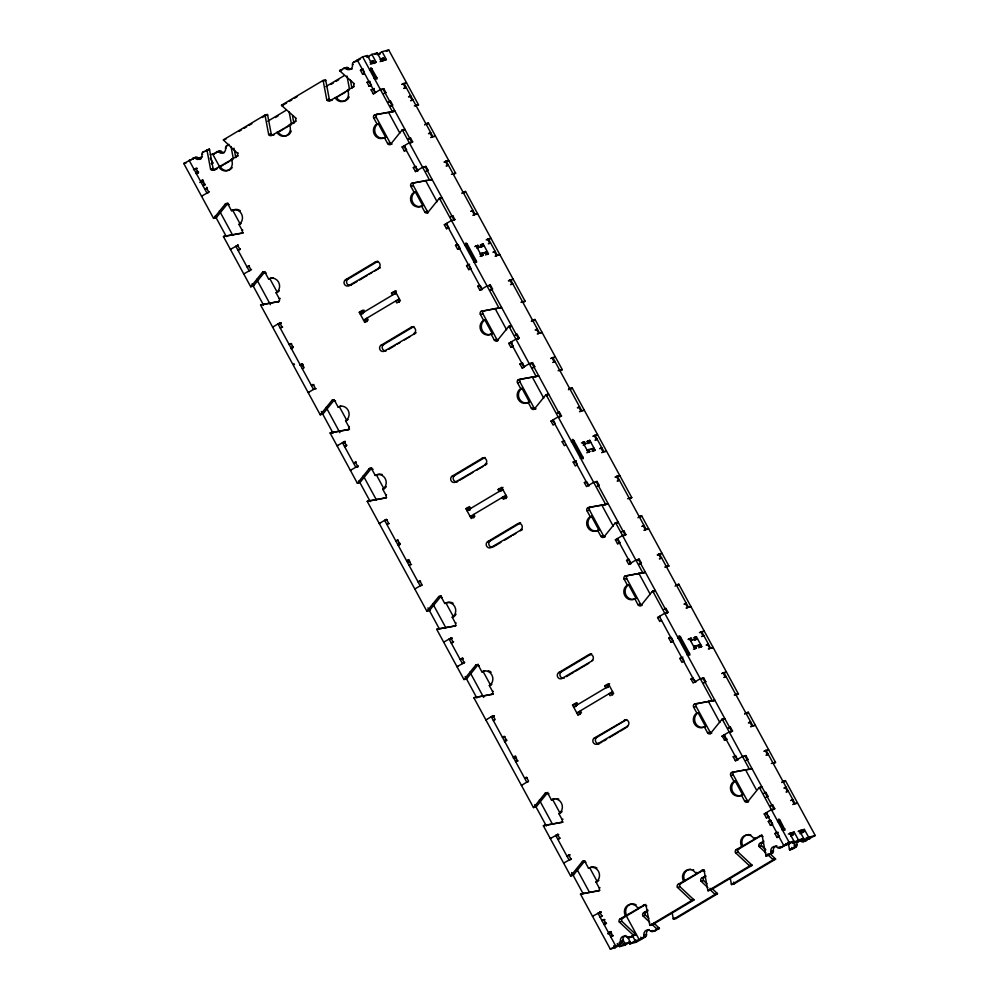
<?xml version="1.0" encoding="UTF-8"?>
<svg xmlns="http://www.w3.org/2000/svg" width="999" height="999" viewBox="0 0 999 999"><rect width="100%" height="100%" fill="white"/><g stroke="black" fill="none" stroke-linecap="round" stroke-linejoin="round"><path stroke-width="1.5" d="M201.149 158.791A4.495 4.146 75.2 0 1 197.827 157.667A2.248 2.073 75.2 0 0 195.429 157.367L183.766 163.486L213.574 218.369A2.248 2.073 75.2 0 0 214.036 217.982L225.424 203.871L227.635 203.284M213.574 218.369L216.096 217.707A2.248 2.073 75.2 0 0 216.558 217.32L227.947 203.209M250.699 286.75A2.248 2.073 75.2 0 0 251.161 286.363L262.55 272.252L265.072 271.591L253.684 285.702A2.248 2.073 75.2 0 1 253.222 286.089L250.699 286.75L223.464 236.601A2.248 2.073 75.2 0 1 224.026 236.376L242.857 232.854M376.685 114.398L374.475 114.985A2.248 2.073 75.2 0 0 373.751 118.019L376.96 123.901A7.855 7.243 75.2 0 0 374.425 134.515A7.855 7.243 75.2 0 0 384.415 137.65L387.624 143.544A2.248 2.073 75.2 0 0 390.472 144.443L401.86 130.332A2.248 2.073 75.2 0 1 402.335 129.945L404.857 129.271A2.248 2.073 75.2 0 0 404.383 129.658L403.671 130.544M424.7 125.012L425.412 124.126A2.248 2.073 75.2 0 1 425.886 123.739L428.409 123.077L455.631 173.214A2.248 2.073 75.2 0 1 455.082 173.439L451.473 174.301M427.222 124.338L427.934 123.464A2.248 2.073 75.2 0 1 428.409 123.077M416.308 182.317L411.6 183.366A2.248 2.073 75.2 0 0 410.889 186.388L414.086 192.283A7.855 7.243 75.2 0 0 411.551 202.897A7.855 7.243 75.2 0 0 421.553 206.031L424.75 211.925A2.248 2.073 75.2 0 0 427.597 212.824L438.986 198.701A2.248 2.073 75.2 0 1 439.46 198.314L441.983 197.652A2.248 2.073 75.2 0 0 441.521 198.039L440.809 198.926M461.838 193.381L462.549 192.507A2.248 2.073 75.2 0 1 463.012 192.12L465.534 191.446L525.137 301.236A2.248 2.073 75.2 0 1 524.587 301.461L520.979 302.31M464.36 192.72L465.072 191.833A2.248 2.073 75.2 0 1 465.534 191.446M279.183 301.536L261.151 304.757A2.248 2.073 75.2 0 0 260.589 304.982L320.204 414.76A2.248 2.073 75.2 0 0 320.667 414.373L332.055 400.262L334.103 399.725M320.204 414.76L322.727 414.098A2.248 2.073 75.2 0 0 323.189 413.711L333.866 400.474M349.488 429.245L330.657 432.767A2.248 2.073 75.2 0 0 330.095 432.992L357.33 483.141A2.248 2.073 75.2 0 0 357.792 482.754L369.18 468.643L371.553 468.019M357.33 483.141L359.852 482.48A2.248 2.073 75.2 0 0 360.314 482.092L371.715 467.982M492.332 309.19L481.106 311.376A2.248 2.073 75.2 0 0 480.394 314.41L483.591 320.292A7.855 7.243 75.2 0 0 481.056 330.906A7.855 7.243 75.2 0 0 491.046 334.041L494.255 339.935A2.248 2.073 75.2 0 0 497.102 340.834L508.491 326.723A2.248 2.073 75.2 0 1 508.966 326.336L511.488 325.662A2.248 2.073 75.2 0 0 511.026 326.061L510.302 326.935M531.331 321.403L532.055 320.517A2.248 2.073 75.2 0 1 532.517 320.13L535.039 319.468L562.262 369.618A2.248 2.073 75.2 0 1 561.713 369.83L558.104 370.691M533.866 320.729L534.577 319.855A2.248 2.073 75.2 0 1 535.039 319.468M520.604 379.133L518.244 379.757A2.248 2.073 75.2 0 0 517.519 382.779L520.716 388.673A7.855 7.243 75.2 0 0 518.181 399.288A7.855 7.243 75.2 0 0 528.184 402.422L531.381 408.316A2.248 2.073 75.2 0 0 534.228 409.215L545.629 395.104A2.248 2.073 75.2 0 1 546.091 394.717L548.613 394.043A2.248 2.073 75.2 0 0 548.151 394.43L546.728 396.203M568.468 389.772L569.18 388.898A2.248 2.073 75.2 0 1 569.642 388.511L572.165 387.849L631.768 497.627A2.248 2.073 75.2 0 1 631.218 497.852L627.609 498.701M570.991 389.111L571.703 388.236A2.248 2.073 75.2 0 1 572.165 387.849M386.126 497.852L367.782 501.148A2.248 2.073 75.2 0 0 367.232 501.373L426.835 611.151A2.248 2.073 75.2 0 0 427.297 610.764L438.686 596.653L441.058 596.028M426.835 611.151L429.358 610.489A2.248 2.073 75.2 0 0 429.82 610.102L441.221 595.991M456.118 625.636L437.287 629.17A2.248 2.073 75.2 0 0 436.738 629.382L463.961 679.532A2.248 2.073 75.2 0 0 464.423 679.145L475.824 665.034L478.022 664.447M463.961 679.532L466.483 678.87A2.248 2.073 75.2 0 0 466.945 678.483L478.346 664.372M591.358 506.918L587.749 507.767A2.248 2.073 75.2 0 0 587.025 510.801L590.222 516.695A7.855 7.243 75.2 0 0 587.687 527.297A7.855 7.243 75.2 0 0 597.689 530.432L600.886 536.326A2.248 2.073 75.2 0 0 603.733 537.225L615.134 523.114A2.248 2.073 75.2 0 1 615.596 522.727L618.119 522.065A2.248 2.073 75.2 0 0 617.657 522.452L616.945 523.326M637.974 517.794L638.686 516.908A2.248 2.073 75.2 0 1 639.148 516.52L641.67 515.859L668.905 566.008A2.248 2.073 75.2 0 1 668.343 566.233L664.735 567.082M640.496 517.12L641.208 516.246A2.248 2.073 75.2 0 1 641.67 515.859M636.088 573.95L624.875 576.148A2.248 2.073 75.2 0 0 624.15 579.183L627.347 585.064A7.855 7.243 75.2 0 0 624.825 595.679A7.855 7.243 75.2 0 0 634.815 598.813L638.011 604.707A2.248 2.073 75.2 0 0 640.871 605.606L652.26 591.495A2.248 2.073 75.2 0 1 652.722 591.108L655.244 590.434A2.248 2.073 75.2 0 0 654.782 590.821L654.07 591.708M675.099 586.176L675.811 585.289A2.248 2.073 75.2 0 1 676.273 584.902L678.796 584.24L738.411 694.018A2.248 2.073 75.2 0 1 737.849 694.243L734.24 695.092M677.622 585.501L678.333 584.627A2.248 2.073 75.2 0 1 678.796 584.24M493.069 694.155L474.413 697.539A2.248 2.073 75.2 0 0 473.863 697.764L533.466 807.554A2.248 2.073 75.2 0 0 533.928 807.167L545.329 793.044L546.59 792.719M533.466 807.554L535.988 806.88A2.248 2.073 75.2 0 0 536.451 806.493L547.852 792.382M570.591 875.923A2.248 2.073 75.2 0 0 571.066 875.536L582.454 861.425L584.977 860.763L573.588 874.874A2.248 2.073 75.2 0 1 573.114 875.261L570.591 875.923L543.369 825.786A2.248 2.073 75.2 0 1 543.918 825.561L562.749 822.027M701.248 702.734L694.38 704.158A2.248 2.073 75.2 0 0 693.656 707.192L696.852 713.086A7.855 7.243 75.2 0 0 694.33 723.688A7.855 7.243 75.2 0 0 704.32 726.835L707.517 732.717A2.248 2.073 75.2 0 0 710.376 733.616L721.765 719.505A2.248 2.073 75.2 0 1 722.227 719.118L724.75 718.456A2.248 2.073 75.2 0 0 724.287 718.843L723.576 719.717M744.605 714.185L745.316 713.298A2.248 2.073 75.2 0 1 745.778 712.911L748.301 712.25L775.536 762.399A2.248 2.073 75.2 0 1 774.974 762.624L771.365 763.473M747.127 713.523L747.839 712.637A2.248 2.073 75.2 0 1 748.301 712.25M735.114 771.678L731.505 772.539A2.248 2.073 75.2 0 0 730.781 775.574L733.978 781.455A7.855 7.243 75.2 0 0 731.455 792.07A7.855 7.243 75.2 0 0 741.445 795.204L744.642 801.098A2.248 2.073 75.2 0 0 747.502 801.997L758.89 787.886A2.248 2.073 75.2 0 1 759.352 787.499L761.875 786.825A2.248 2.073 75.2 0 0 761.413 787.224L760.701 788.099M781.73 782.567L782.442 781.68A2.248 2.073 75.2 0 1 782.904 781.293L785.426 780.631L815.234 835.514L803.571 841.633A2.248 2.073 75.2 0 1 801.173 841.333A4.495 4.146 75.2 0 0 799.799 840.459M784.252 781.892L784.964 781.018A2.248 2.073 75.2 0 1 785.426 780.631M192.907 158.029A2.248 2.073 75.2 0 1 195.305 158.341A4.495 4.146 75.2 0 0 202.048 154.308A2.248 2.073 75.2 0 1 203.022 151.998L209.315 149.088A2.248 2.073 75.2 0 1 209.553 149.688L213.087 168.494A2.248 2.073 75.2 0 0 215.21 169.655M238.187 152.959L237.4 153.159L223.776 140.359A2.248 2.073 75.2 0 1 223.401 139.848L264.897 115.097L267.42 114.435A2.248 2.073 75.2 0 1 267.645 115.047L271.191 133.854A2.248 2.073 75.2 0 0 274.051 134.753L271.528 135.414A2.248 2.073 75.2 0 1 268.669 134.515L265.122 115.709A2.248 2.073 75.2 0 0 264.897 115.097M296.129 118.344L281.88 105.719A2.248 2.073 75.2 0 1 281.506 105.195L323.002 80.457L325.524 79.783A2.248 2.073 75.2 0 1 325.749 80.395L329.295 99.201A2.248 2.073 75.2 0 0 332.143 100.1L329.62 100.762A2.248 2.073 75.2 0 1 326.773 99.863L323.226 81.056A2.248 2.073 75.2 0 0 323.002 80.457M354.233 83.704L339.985 71.066A2.248 2.073 75.2 0 1 339.598 70.554L345.891 67.632A2.248 2.073 75.2 0 1 348.289 67.944A4.495 4.146 75.2 0 0 352.247 68.919M343.369 68.307A2.248 2.073 75.2 0 1 345.766 68.606A4.495 4.146 75.2 0 0 352.51 64.585A2.248 2.073 75.2 0 1 353.496 62.263L362.625 56.818L367.395 55.557L371.665 63.424L373.339 62.974L372.277 61.014L370.267 62.213M192.133 159.34L193.307 158.629M193.781 158.354L195.429 157.367M205.544 151.336L206.256 150.911M207.193 150.35L209.315 149.088M238.886 131.443L241.483 129.907M244.081 128.359L246.666 126.811M249.263 125.262L251.86 123.714M262.238 117.532L264.822 115.984M284.028 104.533L286.613 102.984M289.211 101.436L291.808 99.9M294.393 98.352L296.99 96.803M344.48 68.481L345.891 67.632M356.256 61.463L357.192 60.902M357.904 60.477L359.078 59.778M359.79 59.353L360.189 59.253M366.059 56.369L367.395 55.557M197.39 158.441L202.385 156.793M367.195 57.18L371.89 54.383L377.21 52.972L381.481 60.839L383.154 60.39L382.093 58.429L380.082 59.628M374.862 54.383L377.21 52.972M377.085 54.683L382.118 51.686L388.711 49.95L418.506 104.845A2.248 2.073 75.2 0 1 417.957 105.07L414.335 105.919M224.375 152.61A4.495 4.146 75.2 0 1 221.378 151.473A2.248 2.073 75.2 0 0 218.981 151.161L212.687 154.083L219.53 166.683M216.458 151.823A2.248 2.073 75.2 0 1 218.856 152.135A4.495 4.146 75.2 0 0 225.599 148.114A2.248 2.073 75.2 0 1 226.573 145.792L228.933 144.393M267.695 121.266L285.851 110.439M325.799 86.626L343.956 75.799M213.536 154.408L214.198 154.008M215.21 153.409L216.383 152.71M217.095 152.285L218.981 151.161M275.412 117.507L278.009 115.971M330.919 84.415L333.516 82.867M336.101 81.319L338.698 79.77M386.363 51.349L387.025 50.949M387.362 50.749L388.711 49.95M370.392 62.512L373.414 60.714L374.475 62.675L376.161 62.238L371.89 54.383M193.469 169.68L195.142 168.681M370.317 64.223L371.665 63.424M196.528 168.219L194.106 169.443L197.303 168.381M364.16 73.764L362.587 74.176L360.452 70.255L363.186 68.931M372.003 63.774L373.339 62.974M360.452 70.255L363.087 69.518M373.139 63.474L374.475 62.675M374.15 63.436L376.161 62.238M381.281 59.416L381.955 59.016M382.292 58.816L383.628 58.017L384.702 59.99L386.376 59.54L382.118 51.686M380.132 61.638L381.481 60.839M381.481 61.389L383.154 60.39M383.354 60.789L384.702 59.99M211.538 163.811L212.887 162.999L211.214 159.94M385.04 60.34L386.376 59.54M196.029 173.601L198.664 172.14M362.587 74.176L364.373 73.114M369.53 70.142L370.866 69.331L370.592 68.219A1.961 0.737 59.2 0 1 371.366 68.094L376.71 77.435A1.686 0.624 59.2 0 1 376.873 79.071A1.686 0.624 59.2 0 1 375.437 77.76L370.866 69.331M197.29 173.264L198.302 172.665M370.117 70.205L372.127 69.006M370.467 70.317L372.265 69.243L371.004 69.58M206.793 149.75A2.248 2.073 75.2 0 1 207.03 150.35L210.564 169.168A2.248 2.073 75.2 0 0 213.424 170.055L232.567 159.066A7.855 7.243 75.2 0 1 232.829 159.578M218.793 166.858A7.855 7.243 75.2 0 0 228.783 170.005A7.855 7.243 75.2 0 0 231.306 159.39L238.249 155.782M271.528 135.414L278.147 131.88A7.855 7.243 75.2 0 0 291.283 131.044M276.885 132.218A7.855 7.243 75.2 0 0 286.888 135.352A7.855 7.243 75.2 0 0 289.41 124.75L296.191 121.179M329.62 100.762L336.251 97.228A7.855 7.243 75.2 0 0 349.188 96.915M334.99 97.565A7.855 7.243 75.2 0 0 344.98 100.712A7.855 7.243 75.2 0 0 347.515 90.097L354.133 86.563M278.147 131.88L290.672 124.413L289.41 124.75M336.251 97.228L348.776 89.76A7.855 7.243 75.2 0 1 349.026 90.272M215.946 169.393L217.395 168.531M220.304 166.796L223.214 165.06M224.663 164.198L229.021 161.601M230.482 160.727L231.93 159.865M279.857 131.281L284.216 128.684M285.677 127.81L288.586 126.086M292.944 123.476L294.393 122.615M335.052 98.364L337.962 96.628M339.41 95.767L340.871 94.905M342.32 94.031L345.229 92.295M346.678 91.433L348.139 90.572M203.109 180.32L200.687 181.556L201.948 181.231A1.686 0.624 59.2 0 0 203.371 182.53A1.686 0.624 59.2 0 0 203.209 180.894L202.672 179.907M371.054 85.789L369.155 86.289L367.02 82.355L368.818 81.294M199.8 182.505L201.948 181.231L201.411 180.232M374.101 78.559L376.71 77.435L374.912 78.496M200.861 182.293L203.209 180.894M367.02 82.355L369.992 81.431M205.232 184.253L202.822 185.489L205.344 184.815M369.155 86.289L371.578 85.052M207.355 187.812L204.77 189.086L207.293 188.424L206.681 187.3M374.188 93.569L373.251 93.819L371.116 89.885L374.163 88.486M371.116 89.885L374.088 88.961M209.328 191.783L201.536 196.216L202.385 195.991M373.251 93.819L380.407 89.548L383.766 88.661L385.901 92.595L384.553 93.394M381.581 89.685L382.929 88.886L411.8 142.07L410.464 142.869M382.43 89.46L383.766 88.661M383.716 93.619L385.901 92.595M401.773 84.366L406.481 82.68L405.132 83.479M402.16 84.415L403.958 83.342L432.829 136.538L431.493 137.338M403.908 88.299L406.081 87.275L404.071 88.474M387.999 102.323L390.522 101.099L392.657 105.032L391.308 105.832M389.173 101.898L390.522 101.099M390.472 106.056L392.657 105.032M408.529 96.803L410.701 95.779L409.028 96.791M410.651 100.737L412.837 99.713L411.501 100.512M407.992 139.148L410.514 137.924L412.649 141.858L411.301 142.657M409.165 138.724L410.514 137.924M238.199 244.967L230.419 249.4L231.206 249.201M406.156 150.437L404.258 150.936L402.122 147.003L409.278 142.745L412.649 141.858M236.963 246.341L238.311 245.542L235.789 246.204L249.113 270.754L250.162 270.479M402.122 147.003L405.094 146.079M428.521 133.629L430.706 132.605L429.021 133.604M240.334 248.901L237.912 250.137L240.284 249.513M404.258 150.936L406.68 149.7M430.656 137.562L435.352 135.876L434.016 136.676M249.4 265.597L246.978 266.82L249.188 266.246M417.182 169.418L417.982 170.891L415.459 171.553L413.324 167.632L415.896 166.358M413.324 167.632L416.071 166.833M251.536 269.518L243.744 273.951L244.38 273.788M415.459 171.553L422.614 167.283L425.974 166.408L428.109 170.33L426.76 171.129M423.788 167.42L425.137 166.621L454.008 219.817M424.637 167.208L425.974 166.408M425.924 171.353L428.109 170.33M443.981 162.113L448.688 160.414L447.34 161.226M444.817 161.888L446.166 161.089L475.037 214.273L473.701 215.072M446.116 166.034L448.289 165.01L446.953 165.809M450.537 216.683L452.722 215.659L454.857 219.593L453.509 220.392M345.554 279.757L375.362 261.975L377.884 261.313L348.077 279.083L345.554 279.757A3.372 3.109 75.2 0 0 344.468 284.303A3.372 3.109 75.2 0 0 348.751 285.639L351.124 285.027M451.048 216.658L452.722 215.659M447.564 225.387L448.988 228.009L446.466 228.671L444.33 224.75L451.486 220.479L454.857 219.593M278.721 324.338L281.106 322.927M280.02 323.851L281.019 323.251M470.729 211.363L472.914 210.352L471.228 211.351M348.751 285.639L380.144 267.457M352.21 284.428L353.134 283.866M354.071 283.316L355.007 282.754M355.931 282.205L356.868 281.643M359.665 279.982L363.386 277.759M364.323 277.198L365.247 276.648M366.183 276.086L367.108 275.537M368.981 274.425L369.905 273.863M370.841 273.314L371.765 272.752M374.563 271.091L375.499 270.542M376.423 269.98L378.296 268.868M379.22 268.319L380.157 267.757M446.466 228.671L448.251 227.61M472.864 215.297L477.559 213.611L476.223 214.41M455.532 245.367L458.054 244.705L460.189 248.626L457.667 249.288L455.532 245.367L457.317 244.293M457.667 249.288L459.453 248.227M291.246 348.963L292.245 348.364M464.735 245.492L467.345 244.368L476.223 260.727A1.686 0.624 59.2 0 1 476.398 262.362A1.686 0.624 59.2 0 1 474.962 261.064L466.083 244.693A1.686 0.624 59.2 0 1 465.909 243.057A1.686 0.624 59.2 0 1 467.345 244.368L465.996 245.167M366.071 319.493L367.132 321.453L364.61 322.115L359.278 312.3L362.849 310.165L363.923 312.125M392.545 295.067L391.471 293.094L395.055 290.971L400.387 300.786L396.803 302.922L395.741 300.949L398.264 300.287L399.325 302.26M359.278 312.3L364.185 310.214M391.471 293.094L396.378 291.009M396.116 292.932L360.339 314.26L362.587 313.674M474.787 246.591L477.822 245.342L478.883 247.302L477.21 248.314M486.188 239.847L490.896 238.162L489.547 238.961M487.025 239.623L488.374 238.823L497.252 255.195L495.916 255.994M476.136 246.341L477.822 245.342M480.119 245.18L483.141 243.943L488.474 253.758L487.137 254.558M481.131 245.142L483.141 243.943M481.181 247.153L482.529 246.353L481.468 244.38M488.324 243.768L490.509 242.757L489.16 243.556M399.313 298.826L363.549 320.155L366.908 319.268M364.61 322.115L368.181 319.98L367.12 318.019M480.069 254.395L482.08 253.197L483.154 255.17L481.468 256.169M484.39 253.034L485.726 252.235L486.788 254.208L488.474 253.758M485.014 253.222L487.4 251.798L480.394 253.646M480.119 256.406L483.154 255.17M466.545 265.659L469.068 264.997L471.203 268.918L468.681 269.593L466.545 265.659L469.605 264.26M300.125 365.322L301.473 364.523A1.686 0.624 59.2 0 0 302.897 365.834A1.686 0.624 59.2 0 0 302.734 364.198L301.049 365.197M473.626 261.863L476.223 260.727L474.887 261.526M485.452 255.007L486.788 254.208M492.944 252.285L495.129 251.261L493.781 252.06M302.335 368.781L304.133 367.719L301.998 363.786L300.212 364.86L301.473 364.523M468.681 269.593L470.467 268.519M495.079 256.206L499.775 254.52L498.439 255.319M482.405 289.548L479.882 290.209L477.747 286.276L479.532 285.214M386.188 350.612L384.29 351.111A3.372 3.109 75.2 0 1 380.02 349.762A3.372 3.109 75.2 0 1 381.094 345.217L410.914 327.435L413.436 326.773A3.372 3.109 75.2 0 1 413.948 326.536M381.094 345.217L383.616 344.555L413.436 326.773M479.882 290.209L487.037 285.939L490.397 285.052L492.532 288.986L491.183 289.785M489.06 285.851L490.397 285.052M384.29 351.111L416.158 332.792M388.686 349.338L391.483 347.664M392.407 347.115L393.344 346.553M394.268 346.004L395.204 345.442M397.065 344.33L398.002 343.781M398.926 343.219L399.862 342.669M404.52 339.885L406.381 338.773M407.317 338.224L408.241 337.662M409.178 337.113L410.114 336.551M413.836 334.328L414.772 333.778M490.347 290.01L492.532 288.986M508.404 280.756L513.111 279.071L511.763 279.87M508.803 280.806L510.589 279.745L539.46 332.929L538.124 333.728M510.539 284.69L512.724 283.666L511.376 284.465M514.96 335.339L517.145 334.315L519.28 338.249L517.932 339.048M515.809 335.115L517.145 334.315M345.154 441.283L337.05 445.791L338.149 445.504M512.937 346.79L510.889 347.327L508.753 343.394L515.909 339.136L519.28 338.249M343.156 442.994L344.942 441.933M508.753 343.394L512.175 342.195M517.095 339.273L518.431 338.461L489.56 285.277M343.431 443.106L345.105 442.107M535.152 330.02L537.337 328.996L535.988 329.795M346.965 445.292L344.543 446.528L346.129 446.103M510.889 347.327L513.311 346.091M537.287 333.953L541.995 332.267L540.309 333.266M356.031 461.988L353.609 463.211L355.856 462.025M523.976 367.445L522.09 367.944L519.955 364.023L522.377 362.787M519.955 364.023L522.814 363.149M358.166 465.909L350.374 470.342L351.223 470.117M522.09 367.944L529.245 363.686L532.604 362.799L534.74 366.72L533.404 367.52M357.38 467.008L358.266 466.483M530.419 363.811L531.768 363.012L560.639 416.208M530.931 363.798L532.604 362.799M531.88 368.144L534.74 366.72M550.611 358.504L555.319 356.818L553.97 357.617M551.448 358.279L552.797 357.48L581.668 410.664L580.332 411.463M552.747 362.425L554.932 361.401L553.583 362.2M557.167 413.074L559.353 412.05L561.488 415.984L559.815 416.983M484.515 457.704L454.707 475.474A3.372 3.109 75.2 0 0 453.621 480.032A3.372 3.109 75.2 0 0 457.904 481.368L455.382 482.042A3.372 3.109 75.2 0 1 451.098 480.694A3.372 3.109 75.2 0 1 452.185 476.148L481.993 458.366L484.515 457.704A3.372 3.109 75.2 0 1 485.039 457.467M558.016 412.862L559.353 412.05M554.882 424.001L553.096 425.062L550.961 421.141L558.116 416.87L561.488 415.984M577.36 407.754L579.545 406.743L577.859 407.742M455.382 482.042L487.087 463.761M459.765 480.257L460.701 479.707M461.638 479.145L464.423 477.485M465.359 476.923L466.296 476.373M467.22 475.811L469.08 474.7M470.017 474.15L470.954 473.588M471.878 473.039L472.814 472.477M476.535 470.267L479.333 468.593M480.269 468.044L481.193 467.482M482.13 466.933L483.066 466.371M484.927 465.259L485.851 464.71M579.495 411.688L584.203 410.002L582.854 410.801M566.083 444.617L564.298 445.691L562.162 441.758L563.948 440.696M398.539 544.954L399.213 544.555A1.686 0.624 59.2 0 1 398.938 542.969A1.686 0.624 59.2 0 1 400.137 543.693M571.366 441.883L573.975 440.759L582.854 457.117A1.686 0.624 59.2 0 1 583.029 458.766A1.686 0.624 59.2 0 1 581.593 457.455L572.714 441.083A1.686 0.624 59.2 0 1 572.539 439.448A1.686 0.624 59.2 0 1 573.975 440.759L571.828 442.033M399.138 545.017L400.137 544.418M473.751 514.41L474.825 516.383L471.241 518.506L465.909 508.691L469.493 506.555L470.554 508.516M498.101 489.485L500.624 488.823L501.698 490.796L499.175 491.458L498.101 489.485L501.685 487.362L507.017 497.177L503.434 499.313L502.372 497.352L504.895 496.678L505.956 498.651M500.624 488.823L503.009 487.4M502.747 489.323L466.97 510.651L470.342 509.765M581.43 442.982L584.452 441.733L585.514 443.706L583.166 445.104M592.819 436.238L597.527 434.553L596.191 435.352M593.656 436.014L595.004 435.214L603.883 451.585L602.547 452.385M582.767 442.732L584.452 441.733M586.75 441.57L589.772 440.334L595.104 450.149L593.768 450.949M587.762 441.533L589.772 440.334M587.824 443.544L589.16 442.744L588.099 440.771M594.954 440.159L597.14 439.148L595.791 439.947M505.944 495.217L470.179 516.545L473.538 515.659L471.153 517.082M502.297 498.239L504.895 496.678M587.037 450.586L588.711 449.587L589.785 451.56L588.436 452.36M588.336 451.036L589.01 450.636M591.021 449.438L592.357 448.638L593.431 450.599L595.104 450.149M591.645 449.612L594.03 448.189L587.025 450.037M586.763 452.797L589.785 451.56M577.097 464.91L575.312 465.984L573.176 462.05L576.236 460.651M407.093 561.513L408.104 560.914A1.686 0.624 59.2 0 0 409.44 562.237A1.686 0.624 59.2 0 0 409.553 561.001M580.257 458.254L582.854 457.117L581.181 458.116M592.082 451.398L593.431 450.599M408.017 561.388L409.028 560.789M599.575 448.676L601.76 447.652L600.411 448.451M601.71 452.609L606.418 450.911L605.069 451.723M597.827 486.176L599.163 485.377L597.027 481.443L593.668 482.33L586.513 486.6L584.378 482.667L586.163 481.605M520.067 523.164L490.247 540.946A3.372 3.109 75.2 0 0 492.045 547.24L490.934 547.502A3.372 3.109 75.2 0 1 486.65 546.153A3.372 3.109 75.2 0 1 487.724 541.608L517.544 523.826L520.067 523.164A3.372 3.109 75.2 0 1 520.579 522.927M595.691 482.242L597.027 481.443M490.934 547.502L522.002 529.395M494.38 546.278L492.982 546.965M495.317 545.729L497.177 544.617M498.114 544.055L499.038 543.506M499.975 542.944L500.899 542.395M504.632 540.172L505.556 539.61M506.493 539.06L507.43 538.498M508.354 537.949L509.29 537.387M510.214 536.838L511.151 536.276M513.011 535.164L513.948 534.615M514.872 534.053L515.809 533.503M520.467 530.731L522.327 529.62M596.977 486.401L599.163 485.377M615.034 477.147L619.742 475.462L618.406 476.261M615.871 476.935L617.22 476.136L646.103 529.32L644.755 530.119M617.17 481.081L619.355 480.057L618.006 480.856M621.253 531.93L623.776 530.706L625.911 534.64L624.562 535.439M622.439 531.505L623.776 530.706M451.473 637.749L443.681 642.182L444.318 642.02M618.943 543.344L617.519 543.718L615.396 539.785L622.539 535.526L625.911 534.64M450.224 639.123L452.023 638.061M623.276 535.926L625.074 534.865L596.191 481.668M451.073 638.898L452.072 638.299L449.051 638.985L462.375 663.536L464.06 663.099M641.783 526.411L643.968 525.387L642.619 526.198M453.596 641.683L451.186 642.919L453.071 642.419M617.519 543.718L619.942 542.482M643.918 530.344L648.626 528.658L647.277 529.458M462.974 658.291L460.239 659.615L462.987 658.816M629.82 564.048L628.721 564.335L626.585 560.414L629.008 559.178M464.797 662.3L457.005 666.733L458.116 666.445M628.721 564.335L635.876 560.077L639.235 559.19L641.37 563.111L640.034 563.911M637.05 560.214L638.398 559.403L667.282 612.599M637.899 559.989L639.235 559.19M638.848 564.335L641.37 563.111M657.242 554.895L661.95 553.209L660.614 554.008M657.642 554.932L659.427 553.871L688.311 607.055L686.962 607.854M659.377 558.816L661.563 557.792L659.877 558.803M663.798 609.465L665.983 608.453L668.119 612.375L666.783 613.174M664.647 609.253L665.983 608.453M563.911 677.934L562.012 678.433A3.372 3.109 75.2 0 1 557.729 677.085A3.372 3.109 75.2 0 1 558.816 672.539L588.623 654.757L591.146 654.095A3.372 3.109 75.2 0 1 591.67 653.858M558.816 672.539L561.338 671.877L591.146 654.095M661.525 620.391L659.727 621.453L657.604 617.532L664.76 613.261L668.119 612.375M491.995 717.132L494.38 715.709M492.944 716.845L493.956 716.246M683.99 604.158L686.176 603.134L684.827 603.933M562.012 678.433L592.931 660.364M566.408 676.648L570.129 674.425M571.066 673.875L571.99 673.314M572.927 672.764L573.851 672.215M575.724 671.103L576.648 670.541M577.584 669.992L578.508 669.43M579.445 668.88L580.382 668.319M581.306 667.769L582.242 667.207M583.166 666.658L585.039 665.546M585.963 664.984L586.9 664.435M587.824 663.873L588.761 663.324M493.394 720.654L495.179 719.592L493.044 715.659L485.889 719.929L486.525 719.755M686.126 608.079L690.833 606.393L689.485 607.192M673.451 641.408L670.928 642.082L668.793 638.149L670.579 637.087M670.928 642.082L672.714 641.008M504.507 741.745L505.844 740.946A1.686 0.624 59.2 0 1 505.619 739.322A1.686 0.624 59.2 0 1 506.955 740.346M678.009 638.274L680.606 637.15L689.497 653.508A1.686 0.624 59.2 0 1 689.66 655.157A1.686 0.624 59.2 0 1 688.236 653.846L679.345 637.474A1.686 0.624 59.2 0 1 679.17 635.839A1.686 0.624 59.2 0 1 680.606 637.15L678.458 638.423M579.333 712.275L580.394 714.235L577.872 714.897L572.539 705.082L576.123 702.946L577.185 704.919M604.732 685.888L607.267 685.214L608.329 687.187L605.806 687.849L604.732 685.888L608.316 683.753L613.648 693.568L610.064 695.704L609.003 693.743L611.525 693.069L612.587 695.042M572.539 705.082L577.447 702.996M607.267 685.214L609.64 683.791M609.378 685.714L573.613 707.042L575.849 706.455M688.061 639.372L691.083 638.124L692.145 640.097L690.809 640.896M699.45 632.629L704.158 630.943L702.821 631.743M700.299 632.404L701.635 631.605L710.526 647.976L709.178 648.776M688.736 639.535L691.083 638.124M693.381 637.974L696.403 636.725L701.735 646.54L700.399 647.34M694.73 637.724L696.403 636.725M694.455 639.934L695.791 639.135L694.73 637.175M695.079 640.109L697.464 638.686L690.459 640.534M701.585 636.563L703.771 635.539L702.422 636.338M612.574 691.608L576.81 712.936L580.169 712.05M577.872 714.897L581.455 712.774L580.382 710.801M693.668 646.99L695.341 645.978L696.415 647.951L694.742 648.95M697.652 645.829L698.988 645.029L700.062 646.99L701.735 646.54M698.289 646.003L700.674 644.58L693.656 646.428M693.393 649.188L696.415 647.951M683.741 661.301L681.942 662.374L679.819 658.441L682.866 657.042M513.386 758.104L514.735 757.304A1.686 0.624 59.2 0 0 515.946 758.603A1.686 0.624 59.2 0 0 516.333 757.804M686.887 654.645L689.497 653.508L687.349 654.795M698.713 647.789L700.062 646.99M514.66 757.779L515.996 756.98L515.434 755.956M706.206 645.067L708.391 644.043L707.042 644.842M708.341 649L713.049 647.315L711.7 648.114M704.457 682.567L705.794 681.768L703.658 677.834L700.299 678.721L693.144 682.991L691.008 679.07L692.794 677.996M626.698 719.555L596.89 737.337A3.372 3.109 75.2 0 0 595.729 741.745A3.372 3.109 75.2 0 0 599.837 743.356L597.564 743.893A3.372 3.109 75.2 0 1 593.281 742.544A3.372 3.109 75.2 0 1 594.368 737.999L625.911 719.767M701.985 678.845L703.658 677.834M597.564 743.893L627.996 725.948M601.011 742.669L601.947 742.12M603.808 741.008L604.745 740.446M605.669 739.897L606.605 739.335M609.402 737.674L610.327 737.112M611.263 736.563L613.124 735.451M614.06 734.889L614.984 734.34M615.921 733.778L616.858 733.229M617.782 732.667L618.718 732.117M620.579 731.006L621.515 730.456M622.439 729.894L625.237 728.234M626.173 727.672L627.097 727.122M703.608 682.792L705.794 681.768M721.665 673.538L726.373 671.852L725.037 672.664M722.514 673.326L723.85 672.527L752.734 725.711L751.385 726.51M723.8 677.472L725.986 676.448L724.637 677.247M727.896 728.321L730.406 727.097L732.542 731.031L731.206 731.83M729.07 727.896L730.406 727.097M558.104 834.153L550.312 838.586L550.948 838.411M724.787 739.947L722.027 736.188L729.183 731.917L732.542 731.031M556.418 835.776L558.204 834.714M722.027 736.188L724.999 735.252M730.356 732.055L731.705 731.256L702.821 678.059M557.03 835.688L558.716 834.689M748.413 722.801L750.599 721.79L748.925 722.789M560.227 838.074L557.817 839.31L558.916 839.023M724.15 740.109L726.735 738.835M725.411 739.772L726.785 739.385M750.549 726.735L755.256 725.049L753.908 725.848M569.767 854.644L566.883 856.006L569.954 855.007M737.712 760.114L735.351 760.726L733.216 756.805L735.639 755.569M571.428 858.69L563.648 863.124L564.273 862.961M735.351 760.726L742.507 756.468L745.866 755.581L748.001 759.502L746.665 760.301M743.693 756.605L745.029 755.806L773.913 808.99L772.564 809.789M744.53 756.38L745.866 755.581M745.816 760.526L748.001 759.502M763.873 751.285L768.581 749.6L767.244 750.399M764.722 751.061L766.058 750.261L794.942 803.446L793.593 804.245M766.008 755.207L768.194 754.195L766.845 754.994M763.686 793.418L765.858 792.407L767.994 796.328L766.658 797.127M764.522 793.206L765.858 792.407M765.808 797.352L767.994 796.328M783.865 788.111L786.051 787.087L784.715 787.886M786.001 792.032L788.186 791.008L786.837 791.807M770.441 805.856L772.614 804.844L774.749 808.765L773.413 809.565M771.278 805.644L772.614 804.844M600.936 911.725L592.519 916.32L593.156 916.158M768.731 817.219L766.358 817.844L764.235 813.923L771.39 809.652L774.749 808.765M598.626 913.523L600.861 912.187M598.901 913.635L600.923 912.437M790.621 800.549L792.806 799.525L791.47 800.324M602.447 915.808L600.024 917.045L600.973 916.795M766.358 817.844L768.78 816.62M792.756 804.47L797.464 802.784L795.791 803.783M604.395 919.417L601.972 920.641L604.944 919.717M771.715 825.049L770.454 825.374L768.318 821.453L770.741 820.216M768.318 821.453L771.066 820.654M606.53 923.338L604.108 924.574L605.369 924.237A1.686 0.624 59.2 0 1 605.019 922.776A1.686 0.624 59.2 0 1 605.881 922.914M770.454 825.374L772.239 824.312M604.695 924.637L605.369 924.237M777.522 821.578L780.132 820.441L784.989 829.907A1.961 0.737 59.2 0 1 784.29 830.157L778.87 820.778A1.686 0.624 59.2 0 1 778.696 819.143A1.686 0.624 59.2 0 1 780.132 820.441L778.783 821.24M619.33 922.002L621.853 921.34L635.464 934.14A2.248 2.073 75.2 0 1 635.851 934.652L633.329 935.314A2.248 2.073 75.2 0 0 632.941 934.802L619.33 922.002A2.248 2.073 75.2 0 1 620.042 918.968L639.198 907.966A7.855 7.243 75.2 0 0 638.91 907.479M625.411 915.771A7.855 7.243 75.2 0 1 627.946 905.156A7.855 7.243 75.2 0 1 637.936 908.303L645.192 904.607M677.422 887.349L679.944 886.687L693.568 899.487A2.248 2.073 75.2 0 1 693.943 899.999L691.42 900.673A2.248 2.073 75.2 0 0 691.046 900.149L677.422 887.349A2.248 2.073 75.2 0 1 678.146 884.327L697.302 873.326A7.855 7.243 75.2 0 0 696.69 872.364M683.516 881.118A7.855 7.243 75.2 0 1 686.038 870.516A7.855 7.243 75.2 0 1 696.028 873.65L703.771 869.829M735.526 852.709L738.049 852.035L751.673 864.834A2.248 2.073 75.2 0 1 752.047 865.359L749.525 866.021A2.248 2.073 75.2 0 0 749.15 865.509L735.526 852.709A2.248 2.073 75.2 0 1 736.251 849.674L755.394 838.673A7.855 7.243 75.2 0 0 754.782 837.711M741.62 846.478A7.855 7.243 75.2 0 1 744.143 835.863A7.855 7.243 75.2 0 1 754.133 839.01L761.713 835.226M620.042 918.968L622.577 918.306L645.829 904.432M678.146 884.327L680.669 883.653L703.92 869.792M736.251 849.674L738.773 849.013L762.025 835.139M610.976 931.53L607.667 933.703M778.758 837.037L777.022 837.487L774.899 833.566L777.946 832.167M608.391 933.69L611.076 932.092M649.687 922.202L642.881 915.796A2.248 2.073 75.2 0 1 643.606 912.761L647.964 910.164M707.791 887.549L700.973 881.143A2.248 2.073 75.2 0 1 701.698 878.121L705.731 875.723M765.883 852.896L759.078 846.503A2.248 2.073 75.2 0 1 759.802 843.468L763.823 841.071M774.899 833.566L777.871 832.629M782.105 830.007L784.577 828.633L783.316 828.958M609.19 933.541L610.876 932.529M783.366 829.669L784.702 828.87M643.606 912.761L647.802 911.1M701.698 878.121L705.906 876.448M759.802 843.468L763.661 842.007M613.099 935.451L610.689 936.687L612.899 936.1M777.022 837.487L779.445 836.25M788.323 834.078L791.345 832.829L792.407 834.802L793.543 834.502L792.469 832.529L790.796 833.528M789.66 833.828L791.345 832.829M791.807 833.491L794.155 832.092L798.426 839.947L803.733 838.548L799.475 830.693L798.126 831.493M790.733 835.801L792.407 834.802M790.858 836.101L793.543 834.502M798.813 831.643L801.161 830.244L802.222 832.217L803.758 831.805L802.697 829.844L801.36 830.644M799.675 831.643L800.686 831.043M802.697 830.394L804.382 829.395L808.641 837.249L815.234 835.514M799.874 833.616L802.222 832.217M800.748 833.603L803.758 831.805M599.075 890.721L581.043 893.93A2.248 2.073 75.2 0 0 580.494 894.155L610.289 949.05L621.952 942.931A2.248 2.073 75.2 0 0 622.926 940.621A4.495 4.146 75.2 0 1 626.036 935.539M619.43 943.605A2.248 2.073 75.2 0 0 620.404 941.283A4.495 4.146 75.2 0 1 627.16 937.262A2.248 2.073 75.2 0 0 629.557 937.561L633.329 935.314M643.294 905.106A2.248 2.073 75.2 0 1 646.153 906.006L649.7 924.812A2.248 2.073 75.2 0 0 649.924 925.411L691.42 900.673M701.398 870.454A2.248 2.073 75.2 0 1 704.258 871.353L707.804 890.159A2.248 2.073 75.2 0 0 708.029 890.771L749.525 866.021M759.502 835.813A2.248 2.073 75.2 0 1 762.362 836.7L765.896 855.519A2.248 2.073 75.2 0 0 766.133 856.118L772.427 853.208A2.248 2.073 75.2 0 0 773.401 850.886A4.495 4.146 75.2 0 1 776.822 845.753M769.904 853.87A2.248 2.073 75.2 0 0 770.878 851.56A4.495 4.146 75.2 0 1 777.622 847.527A2.248 2.073 75.2 0 0 780.019 847.839L789.16 842.382L793.93 841.133L789.66 833.278M621.952 942.931L618.181 945.191L617.257 943.468M629.557 937.561L635.851 934.652M649.924 925.411L652.447 924.749L693.943 899.999M708.029 890.771L710.551 890.097L752.047 865.359M766.133 856.118L772.427 853.208M780.019 847.839L786.313 844.917L785.689 843.78M610.289 949.05L615.059 947.789L620.429 944.592L619.23 942.382M766.645 812.686L766.021 812.849L783.79 845.591L788.561 844.33L793.93 841.133M618.356 944.405L619.555 946.615L624.924 943.406L630.244 942.007L627.247 936.488M792.257 841.67L793.056 843.144L798.426 839.947M619.555 946.615L624.875 945.204L630.244 942.007M793.056 843.144L798.376 841.745L803.733 838.548M628.783 942.082L629.782 943.918L635.152 940.721L641.733 938.985L640.759 937.187M802.284 838.611L803.283 840.459L808.641 837.249M648.988 929.52A4.495 4.146 75.2 0 0 646.49 934.415A2.248 2.073 75.2 0 1 645.504 936.737L639.21 939.647L626.51 916.245M642.981 937.399A2.248 2.073 75.2 0 0 643.955 935.076A4.495 4.146 75.2 0 1 650.711 931.056A2.248 2.073 75.2 0 0 653.109 931.368L659.402 928.446A2.248 2.073 75.2 0 0 659.015 927.934L653.908 923.126M672.14 912.724L673.251 918.605A2.248 2.073 75.2 0 0 673.476 919.217L714.972 894.467L717.494 893.805A2.248 2.073 75.2 0 0 717.12 893.281L712.012 888.486M730.244 878.084L731.355 883.953A2.248 2.073 75.2 0 0 731.58 884.565L773.076 859.814L775.599 859.152A2.248 2.073 75.2 0 0 775.224 858.641L770.117 853.833M788.348 843.431L789.447 849.312A2.248 2.073 75.2 0 0 789.685 849.912L795.978 847.002A2.248 2.073 75.2 0 0 796.952 844.692A4.495 4.146 75.2 0 1 798.164 840.621M803.571 841.633L807.342 839.385L806.368 837.587M629.782 943.918L636.375 942.182L645.504 936.737M653.109 931.368L659.402 928.446M673.476 919.217L675.998 918.543L717.494 893.805M731.58 884.565L734.103 883.903L775.599 859.152M792.269 849.212L795.978 847.002M359.278 59.49L357.267 60.015L375.037 92.745L375.661 92.582M367.195 57.405L369.18 56.881M378.371 54.458L380.257 53.958M353.496 62.263L355.07 61.851M352.51 64.585L353.147 64.411M372.277 61.014L373.414 60.714M382.093 58.429L383.628 58.017M345.766 68.606L348.289 67.944M339.598 70.554L342.12 69.88M339.985 71.066L341.084 70.779M323.226 81.056L325.749 80.395M281.506 105.195L283.229 104.745M281.88 105.719L283.142 105.382M347.515 90.097L348.776 89.76M265.122 115.709L267.645 115.047M326.773 99.863L329.295 99.201M223.401 139.848L224.35 139.598M225.287 139.348L225.924 139.186M223.776 140.359L224.413 140.197M207.03 150.35L209.553 149.688M268.669 134.515L271.191 133.854M203.022 151.998L204.283 151.661M226.573 145.792L228.309 145.342M202.048 154.308L202.672 154.146M225.599 148.114L226.236 147.939M195.305 158.341L197.827 157.667M218.856 152.135L221.378 151.473M191.458 159.665L189.136 160.277L206.905 193.019L208.379 192.632M192.62 159.365L193.406 159.153M210.24 154.72L214.36 153.634M183.766 163.486L186.401 162.787M391.87 111.925A2.248 2.073 75.2 0 0 392.432 111.713L394.955 111.039A2.248 2.073 75.2 0 1 394.405 111.264L374.475 114.985M418.506 104.845L415.984 105.507A2.248 2.073 75.2 0 1 415.434 105.732M373.751 118.019L376.286 117.345A2.248 2.073 75.2 0 1 376.848 114.423M211.301 163.424L212.887 162.999M231.306 159.39L232.567 159.066M376.96 123.901L378.221 123.576L385.676 137.325L384.415 137.65M210.564 169.168L213.087 168.494M196.241 173.376L197.502 173.039M213.424 170.055L215.322 169.568M401.86 130.332L404.383 129.658M425.412 124.126L427.934 123.464M387.624 143.544L390.147 142.882A2.248 2.073 75.2 0 0 392.058 144.043L390.472 144.443M405.02 145.654L403.921 145.941L417.245 170.492L418.082 170.267M225.424 203.871A2.248 2.073 75.2 0 1 228.284 204.77L229.233 204.52M228.284 204.77L231.481 210.664L232.742 210.327A7.855 7.243 75.2 0 1 240.334 210.739M214.036 217.982L216.558 217.32M224.026 236.376L241.421 233.329A2.248 2.073 75.2 0 0 242.145 230.294L238.948 224.4L240.21 224.076A7.855 7.243 75.2 0 0 241.084 223.451M429.008 180.307A2.248 2.073 75.2 0 0 429.558 180.082L432.08 179.42A2.248 2.073 75.2 0 1 431.531 179.645L411.6 183.366M455.631 173.214L453.109 173.888A2.248 2.073 75.2 0 1 452.559 174.113M242.145 230.294L242.769 230.132M410.889 186.388L413.411 185.727A2.248 2.073 75.2 0 1 414.135 182.692M223.464 236.601L225.986 235.939A2.248 2.073 75.2 0 1 226.548 235.714M241.421 233.329L243.319 232.829M414.086 192.283L415.347 191.958L422.814 205.694L421.553 206.031M438.986 198.701L441.521 198.039M462.549 192.507L465.072 191.833M424.75 211.925L427.272 211.264A2.248 2.073 75.2 0 0 428.346 212.263M427.597 212.824L428.234 212.65M446.965 223.451L446.128 223.676L481.668 289.148L482.292 288.973M444.33 224.75L446.853 224.076M262.55 272.252A2.248 2.073 75.2 0 1 265.409 273.152L266.196 272.939M265.409 273.152L268.606 279.033L269.867 278.709A7.855 7.243 75.2 0 1 273.414 277.759M251.161 286.363L253.684 285.702M278.546 301.71A2.248 2.073 75.2 0 0 279.27 298.676L276.074 292.782L277.335 292.457L269.867 278.709M279.27 298.676L280.22 298.426M477.197 247.752L484.203 245.904M260.589 304.982L278.896 301.423M280.931 323.164L277.997 323.938L313.536 389.41L314.173 389.235M273.251 326.973L272.627 327.148L279.782 322.877L281.918 326.798L280.12 327.872L282.655 327.21M477.747 286.276L480.269 285.614L481.693 288.236M291.708 343.893L289.186 344.568L290.971 343.494L293.107 347.427L291.321 348.489L292.582 348.164A1.686 0.624 59.2 0 1 292.245 346.665A1.686 0.624 59.2 0 1 293.194 346.94M498.513 308.329A2.248 2.073 75.2 0 0 499.063 308.104L501.585 307.442A2.248 2.073 75.2 0 1 501.036 307.655L481.106 311.376M525.137 301.236L522.614 301.898A2.248 2.073 75.2 0 1 522.065 302.123M480.394 314.41L482.917 313.736A2.248 2.073 75.2 0 1 483.641 310.714M483.591 320.292L484.852 319.967L492.32 333.716L491.046 334.041M508.491 326.723L511.026 326.061M532.055 320.517L534.577 319.855M313.923 384.815L311.401 385.477L313.187 384.415L315.322 388.336L308.167 392.607L309.228 392.332M494.255 339.935L496.778 339.273A2.248 2.073 75.2 0 0 498.051 340.347M497.102 340.834L498.051 340.584M314.585 389.123L316.271 388.686M511.176 342.17L510.551 342.332L523.876 366.883L524.512 366.72M332.055 400.262A2.248 2.073 75.2 0 1 334.915 401.161L335.539 400.999M334.915 401.161L338.112 407.055L339.373 406.718A7.855 7.243 75.2 0 1 340.821 406.069M320.667 414.373L323.189 413.711M330.657 432.767L348.052 429.72A2.248 2.073 75.2 0 0 348.776 426.685L345.579 420.804L346.84 420.467A7.855 7.243 75.2 0 0 348.114 419.493M535.639 376.698A2.248 2.073 75.2 0 0 536.188 376.486L538.711 375.811A2.248 2.073 75.2 0 1 538.161 376.036L518.244 379.757M562.262 369.618L559.74 370.279A2.248 2.073 75.2 0 1 559.19 370.504M348.776 426.685L349.413 426.523M517.519 382.779L520.042 382.118A2.248 2.073 75.2 0 1 520.766 379.096L526.198 378.134M330.095 432.992L332.63 432.33A2.248 2.073 75.2 0 1 333.179 432.105M348.052 429.72L349.163 429.433M520.716 388.673L521.977 388.349L529.445 402.098L528.184 402.422M345.154 441.87L342.42 442.594L355.744 467.145L358.054 466.533M545.629 395.104L548.151 394.43M569.18 388.898L571.703 388.236M531.381 408.316L533.903 407.654A2.248 2.073 75.2 0 0 536.026 408.803L534.228 409.215M553.384 419.905L552.759 420.067L588.299 485.539L588.935 485.364M550.961 421.141L553.496 420.467L554.907 423.089M369.18 468.643A2.248 2.073 75.2 0 1 372.04 469.542L373.139 469.243M372.04 469.542L375.237 475.424L376.498 475.099A7.855 7.243 75.2 0 1 382.155 474.513M357.792 482.754L360.314 482.092M385.177 498.101A2.248 2.073 75.2 0 0 385.901 495.067L382.704 489.173L383.966 488.848A7.855 7.243 75.2 0 0 386.276 486.613M562.162 441.758L564.685 441.096M452.185 476.148L454.707 475.474M385.901 495.067L386.538 494.905M583.828 444.143L590.834 442.295M367.232 501.373L386.613 497.627M573.176 462.05L575.711 461.388L577.122 464.011M387.15 519.667L384.627 520.329L420.167 585.801L422.065 585.302M380.095 523.314L379.258 523.538L386.413 519.268L388.549 523.201L386.763 524.263L389.285 523.601M465.909 508.691L468.431 508.029L469.505 509.989M584.378 482.667L586.9 482.005L589.035 485.939M398.339 540.284L395.816 540.958L397.614 539.885L399.737 543.818L397.952 544.88L399.213 544.555M605.144 504.72A2.248 2.073 75.2 0 0 605.694 504.495L608.216 503.833A2.248 2.073 75.2 0 1 607.667 504.045L587.749 507.767M631.768 497.627L629.245 498.289A2.248 2.073 75.2 0 1 628.696 498.513M587.025 510.801L589.547 510.139A2.248 2.073 75.2 0 1 590.272 507.105M487.724 541.608L490.247 540.946M590.222 516.695L591.483 516.358L598.95 530.107L597.689 530.432M411.501 564.51L408.978 565.172L410.764 564.11L408.628 560.177L406.843 561.251L408.104 560.914L407.542 559.89M615.134 523.114L617.657 522.452M638.686 516.908L641.208 516.246M420.554 581.206L418.032 581.868L419.83 580.806L421.953 584.727L414.797 588.998L415.434 588.836M600.886 536.326L603.408 535.664A2.248 2.073 75.2 0 0 604.894 536.8M603.733 537.225L604.845 536.938M617.807 538.561L617.182 538.723L630.506 563.274L631.143 563.111M615.396 539.785L617.919 539.123M438.686 596.653A2.248 2.073 75.2 0 1 441.546 597.552L442.182 597.39M441.546 597.552L444.742 603.446L446.004 603.109A7.855 7.243 75.2 0 1 453.134 603.221M427.297 610.764L429.82 610.102M626.585 560.414L628.796 559.827M630.294 563.923L630.931 563.761M437.287 629.17L454.682 626.111A2.248 2.073 75.2 0 0 455.407 623.076L452.21 617.195L453.471 616.858A7.855 7.243 75.2 0 0 456.056 614.148M642.27 573.089A2.248 2.073 75.2 0 0 642.819 572.877L645.342 572.202A2.248 2.073 75.2 0 1 644.792 572.427L624.875 576.148M668.905 566.008L666.37 566.67A2.248 2.073 75.2 0 1 665.821 566.895M455.407 623.076L456.043 622.914M624.15 579.183L626.673 578.508A2.248 2.073 75.2 0 1 627.397 575.486M436.738 629.382L439.26 628.721A2.248 2.073 75.2 0 1 439.81 628.496M454.682 626.111L455.319 625.948M627.347 585.064L628.608 584.74L636.076 598.488L634.815 598.813M652.26 591.495L654.782 590.821M675.811 585.289L678.333 584.627M638.011 604.707L640.534 604.045A2.248 2.073 75.2 0 0 641.808 605.119M640.871 605.606L641.808 605.357M660.014 616.296L659.39 616.458L694.929 681.93L695.779 681.705M657.604 617.532L660.127 616.87M475.824 665.034A2.248 2.073 75.2 0 1 478.671 665.933L479.308 665.759M478.671 665.933L481.868 671.827L483.129 671.49A7.855 7.243 75.2 0 1 484.59 670.841M464.423 679.145L466.945 678.483M491.808 694.492A2.248 2.073 75.2 0 0 492.532 691.458L489.335 685.564L490.596 685.239A7.855 7.243 75.2 0 0 491.87 684.265M668.793 638.149L671.316 637.487L672.739 640.109M492.532 691.458L493.169 691.296M473.863 697.764L493.244 694.018M679.819 658.441L682.342 657.779L683.766 660.401M493.993 716.008L491.258 716.72L526.798 782.192L528.059 781.855M691.008 679.07L693.531 678.396M504.982 736.688L502.447 737.349L504.245 736.275L506.368 740.209L504.582 741.27L505.844 740.946M711.775 701.111A2.248 2.073 75.2 0 0 712.324 700.886L714.847 700.224A2.248 2.073 75.2 0 1 714.297 700.449L694.38 704.158M738.411 694.018L735.876 694.68A2.248 2.073 75.2 0 1 735.326 694.904M693.656 707.192L696.178 706.53A2.248 2.073 75.2 0 1 696.902 703.496M594.368 737.999L596.89 737.337M696.852 713.086L698.114 712.749L705.581 726.498L704.32 726.835M518.131 760.901L515.609 761.563L517.395 760.501L515.259 756.58L513.474 757.642L514.735 757.304L514.173 756.28M721.765 719.505L724.287 718.843M745.316 713.298L747.839 712.637M527.197 777.597L524.662 778.258L526.461 777.197L528.583 781.118L521.441 785.389L522.065 785.226M707.517 732.717L710.039 732.055A2.248 2.073 75.2 0 0 711.738 733.216L710.376 733.616M724.762 734.864L723.813 735.114L737.137 759.665L737.774 759.502M545.329 793.044A2.248 2.073 75.2 0 1 548.176 793.943L548.963 793.73M548.176 793.943L551.373 799.837L552.634 799.5A7.855 7.243 75.2 0 1 554.595 798.713M533.928 807.167L536.451 806.493M733.216 756.805L735.739 756.143M543.918 825.561L561.313 822.502A2.248 2.073 75.2 0 0 562.037 819.48L558.841 813.586L560.102 813.248A7.855 7.243 75.2 0 0 562.087 811.463M748.9 769.492A2.248 2.073 75.2 0 0 749.45 769.267L751.985 768.593A2.248 2.073 75.2 0 1 751.423 768.818L731.505 772.539M775.536 762.399L773.014 763.061A2.248 2.073 75.2 0 1 772.452 763.286M562.037 819.48L562.986 819.23M730.781 775.574L733.303 774.899A2.248 2.073 75.2 0 1 734.028 771.877M543.369 825.786L545.891 825.112A2.248 2.073 75.2 0 1 546.441 824.887M561.313 822.502L562.899 822.09M733.978 781.455L735.239 781.131L742.707 794.879L741.445 795.204M558.416 834.664L555.681 835.376L569.005 859.927L569.855 859.702M758.89 787.886L761.413 787.224M782.442 781.68L784.964 781.018M744.642 801.098L747.165 800.436A2.248 2.073 75.2 0 0 748.651 801.56M747.502 801.997L748.126 801.835M570.067 859.652L570.904 859.427M764.235 813.923L766.757 813.261M582.454 861.425A2.248 2.073 75.2 0 1 585.302 862.324L585.938 862.162M585.302 862.324L588.498 868.218L589.76 867.881A7.855 7.243 75.2 0 1 596.903 867.994M571.066 875.536L573.588 874.874M754.133 839.01L755.394 838.673M762.362 836.7L762.986 836.538M598.451 890.883A2.248 2.073 75.2 0 0 599.163 887.849L595.966 881.967L597.227 881.63A7.855 7.243 75.2 0 0 598.876 880.269M792.469 832.529L794.155 832.092M799.475 830.693L801.161 830.244M802.697 829.844L804.382 829.395M599.163 887.849L599.962 887.649M759.078 846.503L761.6 845.841L765.858 849.837M580.494 894.155L599.887 890.409M803.283 840.459L809.864 838.723L808.753 836.675M777.622 847.527L778.721 847.239M779.67 846.99L780.144 846.865A2.248 2.073 75.2 0 0 782.542 847.177M801.173 841.333L801.81 841.158M802.746 840.908L803.696 840.659A2.248 2.073 75.2 0 0 806.093 840.971M770.878 851.56L773.401 850.886M793.456 847.664A2.248 2.073 75.2 0 0 794.43 845.354L796.952 844.692M704.258 871.353L704.882 871.19M696.028 873.65L697.302 873.326M765.896 855.519L768.418 854.844A2.248 2.073 75.2 0 0 768.656 855.456M789.447 849.312L791.97 848.651A2.248 2.073 75.2 0 0 792.207 849.25L789.685 849.912M749.15 865.509L751.673 864.834M767.594 854.495L772.702 859.302L775.224 858.641M700.973 881.143L703.496 880.481L706.905 883.678M600.836 912.337L597.889 913.123L615.659 945.853L620.429 944.592M646.153 906.006L646.79 905.831M637.936 908.303L639.198 907.966M707.804 890.159L710.326 889.497A2.248 2.073 75.2 0 0 710.551 890.097M731.355 883.953L733.878 883.291A2.248 2.073 75.2 0 0 734.103 883.903M691.046 900.149L693.568 899.487M710.339 889.947L714.597 893.943L717.12 893.281M642.881 915.796L645.404 915.134L648.801 918.331M649.7 924.812L652.222 924.15A2.248 2.073 75.2 0 0 652.447 924.749M673.251 918.605L675.774 917.944A2.248 2.073 75.2 0 0 675.998 918.543M632.941 934.802L635.464 934.14M652.235 924.599L656.493 928.595L659.015 927.934M627.16 937.262L627.946 937.05M628.883 936.812L629.682 936.6A2.248 2.073 75.2 0 0 632.08 936.9M650.711 931.056L652.597 930.556M620.404 941.283L622.926 940.621M643.955 935.076L646.49 934.415M415.771 105.444L417.957 105.07M376.998 114.323L382.442 113.362M383.529 113.174L387.874 112.412M388.961 112.225L394.405 111.264M452.909 173.826L455.082 173.439M417.395 182.13L421.74 181.368M422.827 181.169L427.172 180.407M428.259 180.22L431.531 179.645M522.415 301.835L524.587 301.461M493.419 308.991L501.036 307.655M559.54 370.217L561.713 369.83M527.285 377.947L531.63 377.185M532.717 376.998L538.161 376.036M629.045 498.226L631.218 497.852M592.444 506.718L602.222 505.007M603.309 504.82L607.667 504.045M666.171 566.608L668.343 566.233M637.175 573.763L644.792 572.427M735.676 694.617L737.849 694.243M702.334 702.547L706.68 701.773M707.767 701.585L714.297 700.449M772.801 762.999L774.974 762.624M736.201 771.49L740.546 770.729M741.633 770.541L745.991 769.779M747.077 769.58L751.423 768.818M198.326 172.003L197.864 171.566A1.961 0.737 59.2 0 0 197.103 171.691L197.715 173.439M403.109 83.566L405.244 87.5M409.865 96.004L412 99.937M429.857 132.83L431.993 136.763M445.317 161.301L447.452 165.235M472.065 210.564L474.2 214.498M487.524 239.048L489.66 242.969M494.28 251.486L496.416 255.407M509.74 279.957L511.875 283.891M536.488 329.22L538.623 333.154M551.947 357.704L554.083 361.626M578.696 406.955L580.831 410.889M594.168 435.439L596.291 439.36M600.911 447.877L603.046 451.798M616.383 476.348L618.506 480.282M643.119 525.611L645.254 529.545M658.591 554.095L660.714 558.016M685.326 603.359L687.462 607.28M700.799 631.83L702.921 635.751M707.542 644.268L709.677 648.201M723.014 672.739L725.137 676.673M749.762 722.002L751.885 725.936M765.222 750.486L767.344 754.407M785.214 787.312L787.349 791.233M791.97 799.749L794.093 803.671M476.136 245.791L481.468 255.607M582.767 442.182L588.099 451.998M689.397 638.573L694.73 648.388M797.577 840.271L798.376 841.745M362.625 56.818L392.432 111.713M402.335 129.945L429.558 180.082M439.46 198.314L499.063 308.104M508.966 326.336L536.188 376.486M546.091 394.717L605.694 504.495M615.596 522.727L642.819 572.877M652.722 591.108L712.324 700.886M722.227 719.118L749.45 769.267M759.352 787.499L789.16 842.382M787.562 842.494L788.561 844.33M388.673 112.562L399.837 133.129M425.524 180.419L437.1 201.748M495.017 308.404L506.593 329.745M532.155 376.81L543.731 398.139M601.648 504.795L613.224 526.136M638.786 573.201L650.361 594.53M708.279 701.186L719.854 722.527M746.265 771.153L756.305 789.66M363.374 70.317L364.173 71.791M369.555 81.693L370.08 82.68M370.479 83.416L371.153 84.64M373.638 89.223L374.175 90.21M374.3 90.447L375.1 91.92M404.645 146.341L405.045 147.078M405.182 147.328L406.118 149.038M416.645 168.431L417.045 169.168M511.276 342.732L511.95 343.956M512.087 344.205L513.011 345.929M522.477 363.349L523.014 364.335M523.414 365.072L523.951 366.059M618.319 539.86L619.917 542.807M629.245 559.989L629.907 561.226M630.307 561.95L630.844 562.937M694.243 679.707L695.666 682.329M725.212 736.75L726.673 739.447M736.013 756.63L736.812 758.104M737.212 758.84L737.737 759.827M767.02 813.748L767.694 814.972M768.094 815.708L768.755 816.945M770.841 820.778L771.777 822.502M771.915 822.751L772.714 824.225M777.821 833.628L778.745 835.351M376.286 117.345L390.147 142.882M413.411 185.727L427.272 211.264M482.917 313.736L496.778 339.273M520.042 382.118L533.903 407.654M589.547 510.139L603.408 535.664M626.673 578.508L640.534 604.045M696.178 706.53L710.039 732.055M733.303 774.899L747.165 800.436M393.993 292.432L395.067 294.393M361.8 311.638L362.862 313.599M472.702 515.884L473.763 517.844M575.062 704.42L576.136 706.38M635.264 940.134L636.375 942.182M210.215 158.092L210.814 159.203M632.355 935.564L635.152 940.721M232.742 210.327L240.21 224.076M339.373 406.718L346.84 420.467M376.498 475.099L383.966 488.848M446.004 603.109L453.471 616.858M483.129 671.49L490.596 685.239M552.634 799.5L560.102 813.248M589.76 867.881L597.227 881.63M198.401 157.842L199.201 159.316M622.926 939.722L624.924 943.406M624.075 943.743L624.875 945.204M219.43 210.777L232.829 235.439M256.668 279.345L270.417 304.683M326.161 407.33L339.91 432.667M363.299 475.736L376.323 499.737M408.803 559.565L409.365 560.589M432.792 603.733L445.816 627.734M462.2 657.904L462.762 658.94M469.93 672.127L483.678 697.464M539.423 800.124L552.447 824.125M577.01 869.355L589.298 891.97M195.891 168.381L198.027 172.303M202.472 180.494L204.608 184.415M206.556 188.024L208.691 191.945M237.575 245.142L239.71 249.063M248.763 265.759L250.899 269.68M344.205 441.533L346.341 445.454M355.407 462.15L357.53 466.083M450.836 637.924L452.972 641.845M462.038 658.541L464.16 662.474M557.467 834.315L559.602 838.236M568.668 854.932L570.804 858.865M599.675 912.05L601.81 915.983M603.771 919.579L605.894 923.513M610.339 931.692L612.474 935.613M609.427 931.717L610.801 933.628A1.961 0.737 59.2 0 0 611.488 933.366L611.326 932.579M613.861 945.591L615.059 947.789M215.185 216.021L226.348 236.588M252.023 283.878L263.611 305.219M321.316 411.488L333.092 433.204M358.978 480.881L370.242 501.61M427.947 607.879L439.011 628.259M465.184 676.473L476.873 698.001M534.777 804.657L546.366 825.986M571.653 872.564L582.817 893.118M293.881 363.636L294.443 364.66M791.757 847.464L791.97 848.651M768.206 853.67L768.418 854.844M733.653 882.117L733.878 883.291M710.102 888.323L710.326 889.497M350.412 80.07L351.96 88.299M347.003 76.036L349.438 88.961M292.532 115.896L293.856 122.939M289.123 111.851L291.558 124.788M233.991 148.189L235.764 157.592M231.019 146.503L233.229 158.254M645.404 915.134A2.248 2.073 75.2 0 1 646.128 912.099M714.597 893.943A2.248 2.073 75.2 0 1 714.972 894.467M703.496 880.481A2.248 2.073 75.2 0 1 704.22 877.459M772.702 859.302A2.248 2.073 75.2 0 1 773.076 859.814M761.6 845.841A2.248 2.073 75.2 0 1 762.324 842.806M794.43 845.354A4.495 4.146 75.2 0 1 795.416 841.533M655.631 930.693A2.248 2.073 75.2 0 1 653.483 930.593M656.493 928.595A2.248 2.073 75.2 0 1 656.88 929.12M410.914 327.435A3.372 3.109 75.2 0 1 415.184 328.783A3.372 3.109 75.2 0 1 414.11 333.329M386.014 350.774A3.372 3.109 75.2 0 1 383.616 344.555M375.362 261.975A3.372 3.109 75.2 0 1 379.645 263.324A3.372 3.109 75.2 0 1 378.559 267.869M351.024 285.115A3.372 3.109 75.2 0 1 346.928 283.504A3.372 3.109 75.2 0 1 348.077 279.083M295.504 118.519A2.248 2.073 75.2 0 1 294.78 121.541M353.596 83.866A2.248 2.073 75.2 0 1 352.872 86.901M237.4 153.159A2.248 2.073 75.2 0 1 236.676 156.194M232.193 167.657A7.855 7.243 75.2 0 1 220.055 166.533M263.124 304.32A2.248 2.073 75.2 0 1 263.674 304.096M268.606 279.033A7.855 7.243 75.2 0 1 278.596 282.18A7.855 7.243 75.2 0 1 276.074 292.782M231.481 210.664A7.855 7.243 75.2 0 1 241.471 213.798A7.855 7.243 75.2 0 1 238.948 224.4M385.676 137.325A7.855 7.243 75.2 0 1 375.686 134.178A7.855 7.243 75.2 0 1 378.221 123.576M422.814 205.694A7.855 7.243 75.2 0 1 412.812 202.56A7.855 7.243 75.2 0 1 415.347 191.958M279.32 290.672A7.855 7.243 75.2 0 1 277.784 292.158M369.755 500.711A2.248 2.073 75.2 0 1 370.304 500.487M375.237 475.424A7.855 7.243 75.2 0 1 385.227 478.571A7.855 7.243 75.2 0 1 382.704 489.173M338.112 407.055A7.855 7.243 75.2 0 1 348.102 410.189A7.855 7.243 75.2 0 1 345.579 420.804M492.32 333.716A7.855 7.243 75.2 0 1 482.317 330.569A7.855 7.243 75.2 0 1 484.852 319.967M529.445 402.098A7.855 7.243 75.2 0 1 519.443 398.951A7.855 7.243 75.2 0 1 521.977 388.349M517.544 523.826A3.372 3.109 75.2 0 1 521.828 525.174A3.372 3.109 75.2 0 1 520.741 529.72M481.993 458.366A3.372 3.109 75.2 0 1 486.276 459.715A3.372 3.109 75.2 0 1 485.189 464.26M476.386 697.102A2.248 2.073 75.2 0 1 476.935 696.877M481.868 671.827A7.855 7.243 75.2 0 1 491.87 674.962A7.855 7.243 75.2 0 1 489.335 685.564M444.742 603.446A7.855 7.243 75.2 0 1 454.732 606.58A7.855 7.243 75.2 0 1 452.21 617.195M598.95 530.107A7.855 7.243 75.2 0 1 588.948 526.96A7.855 7.243 75.2 0 1 591.483 516.358M636.076 598.488A7.855 7.243 75.2 0 1 626.086 595.342A7.855 7.243 75.2 0 1 628.608 584.74M488.261 670.754A7.855 7.243 75.2 0 1 491.171 672.24M624.175 720.229A3.372 3.109 75.2 0 1 628.458 721.565A3.372 3.109 75.2 0 1 627.372 726.111M588.623 654.757A3.372 3.109 75.2 0 1 592.907 656.106A3.372 3.109 75.2 0 1 591.833 660.651M564.023 678.009A3.372 3.109 75.2 0 1 561.338 671.877M583.016 893.493A2.248 2.073 75.2 0 1 583.566 893.268M588.498 868.218A7.855 7.243 75.2 0 1 598.501 871.353A7.855 7.243 75.2 0 1 595.966 881.967M551.373 799.837A7.855 7.243 75.2 0 1 561.376 802.971A7.855 7.243 75.2 0 1 558.841 813.586M705.581 726.498A7.855 7.243 75.2 0 1 695.591 723.351A7.855 7.243 75.2 0 1 698.114 712.749M742.707 794.879A7.855 7.243 75.2 0 1 732.717 791.732A7.855 7.243 75.2 0 1 735.239 781.131M557.242 798.651A7.855 7.243 75.2 0 1 558.791 799.113M738.049 852.035A2.248 2.073 75.2 0 1 738.773 849.013M621.853 921.34A2.248 2.073 75.2 0 1 622.577 918.306M679.944 886.687A2.248 2.073 75.2 0 1 680.669 883.653M742.881 846.141A7.855 7.243 75.2 0 1 750.798 834.864M684.777 880.793A7.855 7.243 75.2 0 1 690.584 869.23M693.206 869.692A7.855 7.243 75.2 0 1 693.706 869.904M626.673 915.434A7.855 7.243 75.2 0 1 636.101 904.794"/></g></svg>
